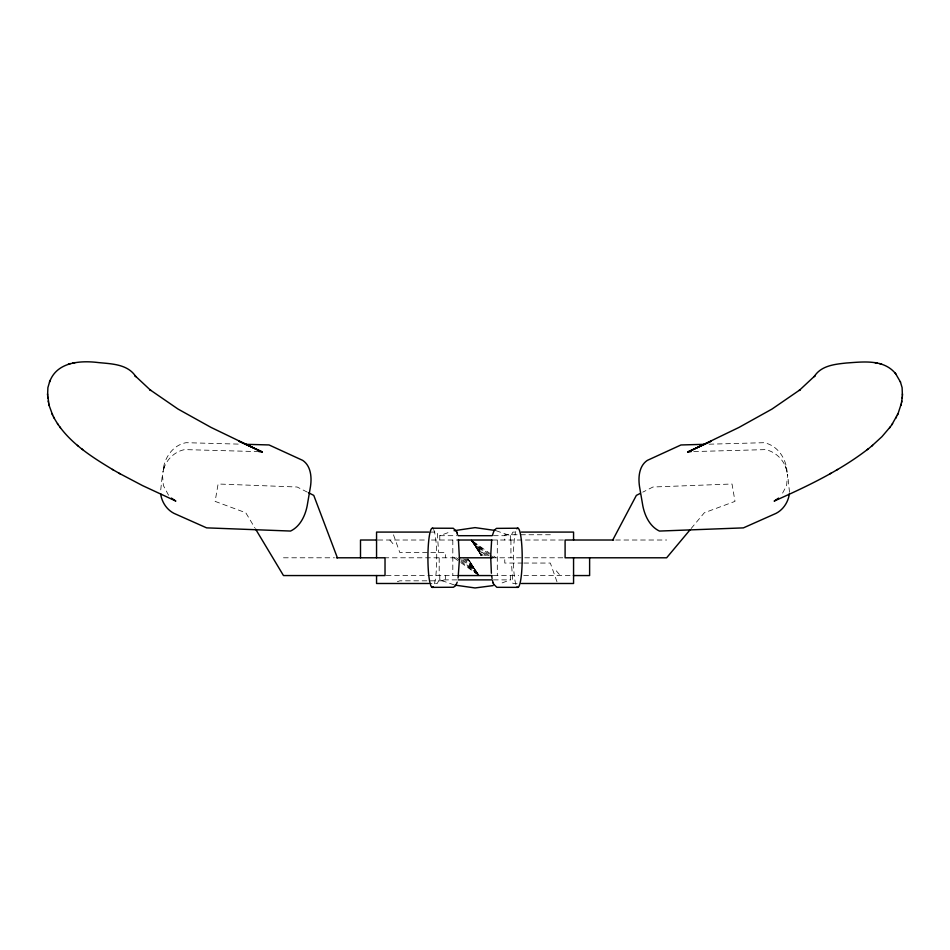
<?xml version="1.0" encoding="UTF-8"?>
<svg xmlns="http://www.w3.org/2000/svg" width="950" height="950" viewBox="0 0 950 950"><rect width="100%" height="100%" fill="white"/><g stroke="black" fill="none" stroke-linecap="round" stroke-linejoin="round"><path stroke-width="0.71" stroke-dasharray="4.75 3.56" d="M789.521 492.29L787.574 474.276L786.612 485.569L781.446 495.247M258.923 451.63L184.68 449.599C174.242 451.606 165.632 460.322 163.234 470.594L163.709 468.623L162.961 472.233C163.519 458.874 172.342 445.182 186.093 442.688L240.896 444.173M164.208 467.269L163.507 468.991L164.777 465.928M438.639 580.818L437.238 583.49L428.735 583.49M511.48 534.755L512.881 532.083L517.097 532.083M691.137 528.521L704.33 512.763L735.003 501.374L732.023 484.001L652.982 487.006L642.746 492.159M439.779 540.016L439.779 535.693L451.167 531.513M510.34 575.558L510.34 579.88L498.952 584.06M397.373 581.709L399.784 580.818L445.348 580.818L445.348 575.558M709.104 444.196L763.907 442.7C777.658 445.206 786.481 458.897 787.039 472.245L786.291 468.647L786.766 470.618C784.367 460.346 775.758 451.63 765.32 449.623L691.078 451.642M430.207 532.083L437.238 532.083L438.639 552.52M550.335 534.755L504.771 534.755L504.771 540.016M439.779 535.693L456.891 535.693M493.466 535.693L510.34 535.693L510.34 540.016M378.005 540.016L426.348 540.016M431.442 540.016L457.793 540.016M492.219 540.016L563.825 540.016M615.659 540.016L666.639 540.016M283.48 557.793L334.459 557.793M384.049 557.793L460.441 557.793M491.554 557.793L566.069 557.793M522.749 563.053L504.771 563.053L504.771 557.793M523.866 563.053L550.335 563.053L557.104 582.124M386.294 575.558L457.912 575.558M493.299 575.558L518.676 575.558M523.771 575.558L570.926 575.558M439.779 575.558L439.779 579.88L456.891 579.88M493.466 579.88L510.34 579.88M517.097 583.49L512.881 583.49L511.48 563.053M496.031 530.694L510.34 535.693M454.088 584.879L439.779 579.88M307.372 492.159L297.136 487.006L218.096 484.001L215.116 501.374L245.789 512.763L254.838 527.832M473.421 541.714L496.066 557.793M454.053 557.793L479.073 575.558L467.97 558.968L478.325 575.558L468.492 559.051M489.143 554.23L471.046 540.016L481.721 555.418L471.164 540.016M490.271 555.121L493.668 557.793M456.451 557.793L459.848 560.452M460.976 561.343L479.073 575.558L467.578 558.968L479.049 575.558L460.976 559.657M489.143 555.916L471.046 540.016L482.933 555.56M472.055 541.013L487.314 555.809M462.804 559.764L479.073 575.558L466.343 558.897M485.497 555.691L471.046 540.016L484.156 555.56M463.647 558.837L479.073 575.558L465.025 558.897M556.308 570.855L560.263 575.558M389.856 540.016L393.822 544.718M168.554 495.235L163.388 485.557L162.426 474.264L160.479 492.266M471.948 541.203L481.365 555.418L472.518 541.203M478.812 575.558L467.958 558.968L477.28 573.183M471.794 540.016L480.878 555.251M785.222 465.951L786.493 469.003L785.793 467.293M393.502 534.814L399.784 552.52L445.348 552.52L445.348 557.793M510.934 540.016L510.934 557.793M497.301 540.016L497.301 575.558M452.817 540.016L452.817 575.558M439.185 557.793L439.185 575.558M515.921 584.559A29.616 4.406 90 0 1 513.392 558.291A29.616 4.406 90 0 1 515.779 531.454M433.663 529.589A29.616 4.406 90 0 1 436.727 557.282A29.616 4.406 90 0 1 433.806 585.663M481.294 555.418L471.521 540.016L481.175 555.418"/><path stroke-width="1.43" d="M902.393 395.343L902.108 387.647L900.327 381.639M47.607 395.331L47.892 387.624L49.673 381.615M901.55 402.456L902.31 396.791M902.227 398.228L902.488 393.906M491.625 540.229L490.675 556.462L491.387 573.254M458.09 578.087L459.444 559.111L458.399 539.541M789.367 493.703C788.334 501.849 783.429 509.58 776.043 513.368L743.411 527.879L659.431 531.062C649.812 526.466 644.777 515.803 642.818 505.792L639.528 486.602C638.139 477.529 638.958 465.987 647.294 460.406L680.96 444.968L704.651 444.315M891.812 424.757L897.999 413.772L901.182 404.023M900.897 405.412L901.847 401.066M492.444 535.254L494.178 530.302L496.482 528.378L518.011 528.212M457.223 582.16L455.668 585.687L453.399 587.254L432.108 587.361M50.041 380.76C57.689 361.689 80.964 360.406 98.432 362.579C111.625 363.897 127.87 364.064 135.862 376.699L134.971 375.678L150.812 390.486L149.791 389.642L177.994 409.034L211.007 427.393L261.369 451.689L258.923 451.63M49.483 382.09L50.231 380.285M895.898 418.107L896.515 416.86M897.382 415.019L897.999 413.772M612.75 540.016L636.357 495.389L640.193 493.454M871.589 446.179L881.956 436.656L890.304 426.847M889.509 427.963L892.596 423.641M690.199 529.649L666.639 557.793L565.096 557.793L565.096 540.016L613.653 540.016M778.596 498.109L774.167 501.089C806.906 486.436 839.8 470.927 868.288 448.839M867.279 449.671L872.611 445.336M829.825 473.884L830.929 473.254M836.499 470.072L837.615 469.442M68.317 364.171L69.219 363.897M69.576 363.791L70.466 363.529M454.088 530.694L475.059 527.618L495.057 530.456M493.086 585.604L475.059 587.955L455.062 585.117M72.758 363.007L75.145 362.591M691.078 451.642L688.631 451.713L738.993 427.417L772.006 409.058L800.209 389.666L799.188 390.497L815.029 375.701L814.138 376.711C820.966 365.608 834.682 364.254 846.379 363.007C862.742 361.891 883.239 359.005 895.173 373.148M432.535 528.212L453.245 528.259L456.534 531.454M428.735 532.083L376.556 532.083L376.556 557.793M521.384 532.083L573.562 532.083L573.562 540.016M458.185 535.693L492.112 535.693M376.734 540.016L360.501 540.016L360.501 557.793M458.185 540.016L492.112 540.016M336.466 557.793L385.023 557.793L385.023 575.558L283.48 575.558L255.586 529.091M459.361 557.793L492.219 557.793M458.185 575.558L492.112 575.558M573.384 575.558L589.617 575.558L589.617 557.793M458.185 579.88L492.112 579.88M428.735 583.49L376.556 583.49L376.556 575.558M521.384 583.49L573.562 583.49L573.562 557.793M517.584 587.361L496.874 587.314L493.584 584.119M245.349 444.303L269.04 444.944L302.706 460.382C311.042 465.963 311.861 477.506 310.472 486.578L307.183 505.78C305.223 515.779 300.188 526.442 290.569 531.05L206.589 527.856L173.957 513.344C166.571 509.556 161.666 501.838 160.633 493.679M875.995 362.805L877.242 363.019M874.855 362.603L876.09 362.829M881.683 364.183L879.534 363.553M308.643 492.812L313.761 495.389L337.381 557.793M119.071 473.242L142.524 485.593L175.833 501.066L171.404 498.097M53.485 416.836C66.381 441.073 90.666 456.285 113.501 470.048M112.385 469.419L120.175 473.86M77.389 445.324L78.411 446.156M81.712 448.816L82.721 449.659M895.707 373.813L900.517 382.114M894.817 372.733L896.076 374.241M57.404 423.617L58.188 424.733M59.696 426.823L60.491 427.939M47.512 393.894L49.103 405.401L52.618 415.008M52.001 413.749L54.103 418.083M492.563 580.83L493.169 583.015M456.95 532.558L457.556 534.743M493.086 582.801L493.679 584.357M456.451 531.228L457.033 532.784M48.153 401.043L48.45 402.444M48.818 403.999L49.103 405.401M491.72 576.033L492.1 578.503M47.69 396.767L47.773 398.204M516.871 528.841A29.616 4.406 90 0 1 522.203 557.282A29.616 4.406 90 0 1 517.014 586.922M433.247 586.732A29.616 4.406 90 0 1 427.916 558.291A29.616 4.406 90 0 1 433.105 528.651M711.146 441.168L687.705 452.034L711.146 441.168M262.295 452.01L238.854 441.144L262.295 452.01"/></g></svg>
